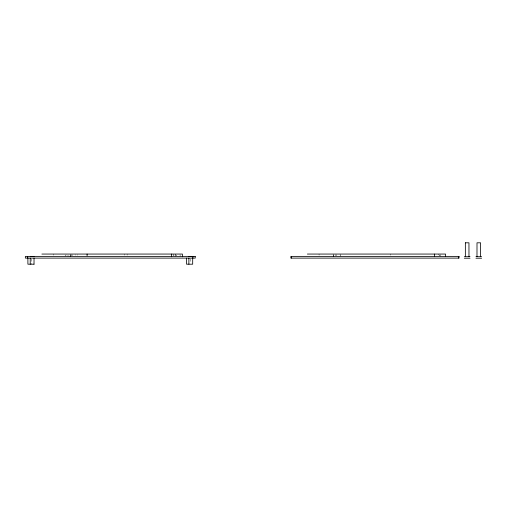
<?xml version="1.0" encoding="UTF-8"?>
<svg xmlns="http://www.w3.org/2000/svg" width="507" height="507" viewBox="0 0 507 507"><rect width="100%" height="100%" fill="white"/><g stroke="black" fill="none" stroke-linecap="round" stroke-linejoin="round"><path stroke-width="0.38" stroke-dasharray="2.54 1.9" d="M175.2 256.46L175.207 254.66M440.684 256.46L440.684 254.66M53.584 255.198L53.59 254.058M319.068 255.198L319.068 254.058M72.102 255.769L72.114 254.628M335.247 255.769L335.266 254.628M340.172 256.46L340.235 254.66M71.119 255.769L71.31 254.628M336.597 255.769L336.794 254.628M65.023 256.162L66.075 255.11L65.961 254.584M439.011 254.913L439.468 255.553L438.416 254.058M175.859 254.913L176.316 255.553L175.264 254.058M173.533 254.913L173.99 255.553L172.938 254.058M340.647 254.628L340.78 255.198M77.495 254.628L77.628 255.198M75.169 254.628L75.296 255.198M68.008 254.913L68.02 256.46M390.282 254.058L390.289 255.198M127.13 254.058L127.137 255.198M124.798 254.058L124.804 255.198M190.353 258.868L190.353 262.677M180.105 254.66L180.105 256.46M31.694 258.868L31.694 264.198"/><path stroke-width="0.76" d="M465.375 242.802L468.956 242.802L468.975 256.688M41.878 254.058L182.431 254.058L182.431 256.796M307.362 254.058L445.583 254.058L445.583 256.46M30.23 256.58L34.02 256.58M188.883 256.58L192.673 256.58M464.323 256.688L470.008 256.688M475.953 256.688L481.637 256.688M464.323 258.215L470.008 258.215M475.953 258.215L481.637 258.215M34.02 264.198L27.904 264.198L27.891 258.107M333.492 254.913L333.498 256.46M70.34 254.913L70.353 256.624M87.084 254.058L87.096 255.769M480.604 256.688L480.604 242.802L477.005 242.802L476.986 256.688M465.356 242.802L465.356 256.688M458.372 256.46L458.372 258.107M434.607 254.058L434.607 256.46M291.493 256.46L291.493 258.107M192.888 256.46L192.888 258.107M192.685 258.107L192.685 264.198L186.544 264.198L186.544 258.107M188.877 258.107L188.877 264.198M171.455 254.058L171.455 256.796M34.026 258.107L34.026 264.198M30.217 258.107L30.217 264.198M27.682 256.46L27.682 258.107M195.22 256.46L25.35 256.46L25.35 258.107L195.22 258.107L195.22 256.46M459.038 256.46L290.834 256.46L290.834 258.107L459.038 258.107L459.038 256.46"/></g></svg>
